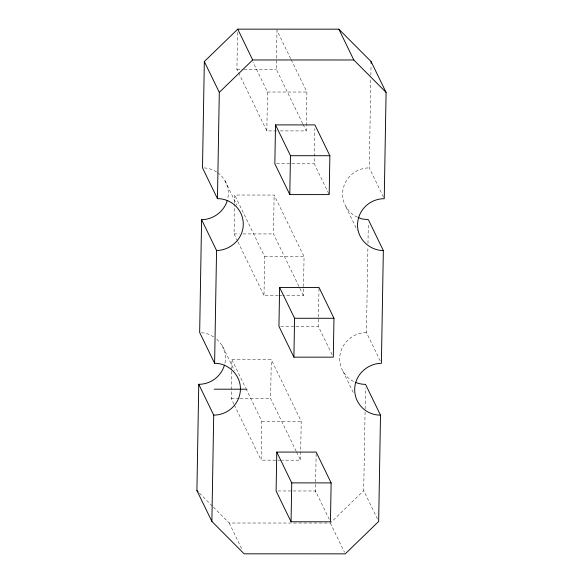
<?xml version="1.0" encoding="UTF-8"?>
<svg xmlns="http://www.w3.org/2000/svg" width="583" height="583" viewBox="0 0 583 583"><rect width="100%" height="100%" fill="white"/><g stroke="black" fill="none" stroke-linecap="round" stroke-linejoin="round"><path stroke-width="0.44" stroke-dasharray="2.92 2.19" d="M233.972 404.216L231.218 398.539L231.706 370.504M231.721 369.6L231.888 359.653L271.292 359.66L301.207 421.276L300.536 460.169L281.735 460.162M237.609 241.216L234.067 233.914L234.577 204.072M234.599 203.168L234.738 195.028L274.134 195.043L304.056 256.658L303.386 295.545L282.791 295.537M276.677 130.913L266.832 130.913L236.909 69.297L237.551 32.218M280.838 460.162L261.14 460.155L261.811 421.269L246.062 388.839M278.31 295.537L263.982 295.53L264.66 256.644L234.738 195.028M266.832 130.913L267.502 92.027L252.935 62.024M296.208 451.249L270.614 398.546L271.292 359.66M303.386 295.545L273.463 233.929L274.134 195.043M302.686 123.625L276.313 69.304L276.983 30.418L290.764 58.796M280.263 130.913L306.228 130.92L306.308 126.402M306.323 125.498L306.898 92.034L291.157 59.604M328.805 193.789L314.237 163.794L314.849 128.522M315.476 492.336L316.154 452.991M332.121 354.726L318.34 326.356L319.003 288.374M377.485 519.023L363.705 490.646L365.104 409.791M365.118 408.88L365.475 387.986M380.218 360.884L366.437 332.507L367.917 247.017M367.982 243.381L368.325 223.369M383.454 197.069L369.287 167.882L370.824 78.851M370.883 75.222L371.058 65.223M213.371 507.123L229.192 523.017L330.313 523.038L363.705 490.646M366.437 332.507C354.843 332.587 344.05 340.574 340.734 351.709A26.373 25.82 -25.9 0 0 354.734 382.04M236.909 69.297L243.177 69.297M244.073 69.297L276.313 69.304M267.502 92.027L306.898 92.034M276.626 163.779L290.953 163.787M291.85 163.787L314.237 163.794M234.067 233.914L239.438 233.914M243.016 233.921L273.463 233.929M264.66 256.644L304.056 256.658M279.206 295.537L281.895 295.537M280.736 326.342L295.064 326.349M295.96 326.349L318.34 326.356M231.218 398.539L239.278 398.539M240.174 398.539L270.614 398.546M261.811 421.269L301.207 421.276M277.887 490.966L292.214 490.966M293.111 490.966L315.498 490.973L329.278 519.351M201.346 332.682L206.433 333.345L214.07 336.967M357.532 217.167C350.456 214.333 345.486 207.686 343.351 200.508A26.373 25.82 -25.9 0 1 369.287 167.882M216.752 339.029L222.174 345.428L234.381 370.562M199.452 493.138L212.737 506.489M345.865 206.761L357.284 230.278M303.08 124.434L306.228 130.92M343.023 371.386L354.041 394.086M225.023 180.803L236.829 205.129M238.002 242.025L263.982 295.53M296.601 452.058L300.536 460.169M330.313 523.038L344.487 552.225M231.888 359.653L245.669 388.03M234.366 405.025L261.14 460.155M229.192 523.017L242.572 550.578M222.174 345.428L224.688 351.68A26.373 25.82 -25.9 0 1 224.681 364.28M217.707 172.692A26.373 25.82 -25.9 0 1 227.523 199.663M204.21 167.889A26.373 25.82 -25.9 0 1 217.007 172.204"/><path stroke-width="0.87" d="M355.521 382.375A26.373 25.82 -25.9 0 0 365.541 384.357L380.502 415.162L378.666 521.45L345.274 553.85L244.153 553.821L211.877 521.406L196.916 490.602L198.759 384.306A26.373 25.82 -25.9 0 0 224.455 365.096M227.304 200.479C223.989 211.614 213.196 219.609 201.601 219.689L199.656 332.456L214.61 363.267C228.492 363.122 240.779 375.248 240.429 389.196A26.373 25.82 -25.9 0 1 213.713 415.118L211.877 521.406M380.502 415.162A26.373 25.82 -25.9 0 1 355.696 382.521C359.011 371.386 369.804 363.391 381.399 363.311L383.344 250.544C371.881 250.501 361.205 242.462 358.312 231.32A26.373 25.82 -25.9 0 1 384.241 198.694L386.084 92.398L371.123 61.594L338.847 29.179L237.726 29.15L204.334 61.55L202.498 167.838L217.459 198.643A26.373 25.82 -25.9 0 1 242.266 231.291C238.95 242.426 228.157 250.413 216.563 250.493L201.601 219.689M214.61 363.267L216.563 250.493M217.459 198.643L219.295 92.354L204.334 61.55M275.511 124.893L274.841 163.779L289.795 194.591L329.198 194.598L329.869 155.712L314.907 124.9L275.511 124.893L290.472 155.705L289.795 194.591M276.772 452.08L276.102 490.966L291.055 521.77L330.459 521.785L331.129 482.899L316.168 452.087L276.772 452.08L291.733 482.884L291.055 521.77M279.614 287.455L278.944 326.342L293.905 357.153L333.301 357.16L333.972 318.274L319.018 287.47L279.614 287.455L294.575 318.267L293.905 357.153M371.094 63.409L371.123 61.594M219.295 92.354L252.687 59.962L353.808 59.983L386.084 92.398M290.472 155.705L329.869 155.712M294.575 318.267L333.972 318.274M214.165 389.189L246.995 389.204M291.733 482.884L331.129 482.899M358.268 217.474L361.606 218.851L368.39 219.733L383.344 250.544M196.916 490.602L198.184 491.87M338.847 29.179L353.808 59.983M237.726 29.15L252.687 59.962M198.759 384.306L213.713 415.118"/></g></svg>
